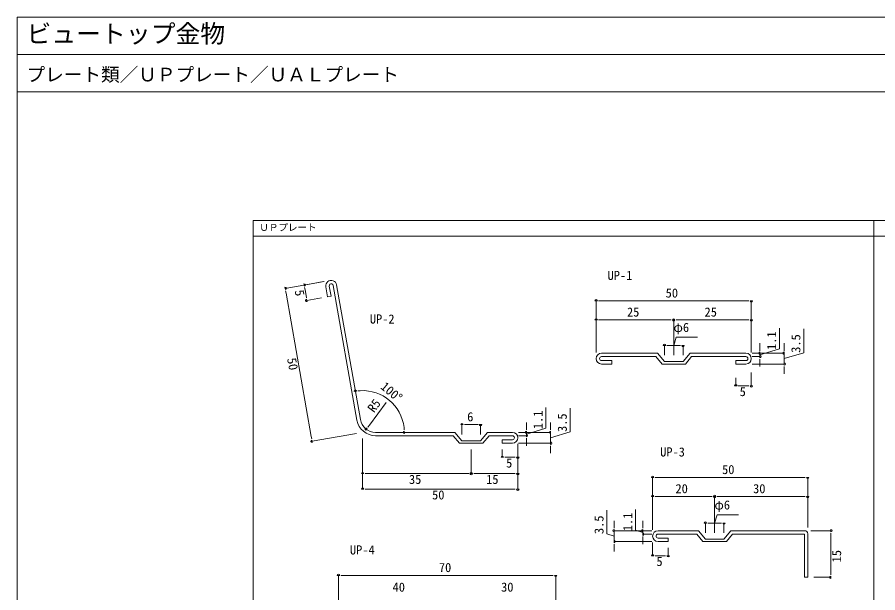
# Model space of a CAD drawing. Units: millimetres on the paper. Extents: x -276 to 276, y -191 to 191.
# Drawn here: x -276 to 1.3, y 5.5 to 191 of the extents above; entities that cross this region are included whole.
import ezdxf
from ezdxf.enums import TextEntityAlignment as Align

# ---------------------------------------------------------------- set-up
doc = ezdxf.new("R2010")
doc.units = ezdxf.units.MM
for name, color, linetype, lineweight in [('0-0_0', 7, 'Continuous', 18), ('0-1_WAKU', 7, 'Continuous', 18), ('0-4_sunpo', 7, 'Continuous', 18), ('0-5_KANAMONO', 4, 'Continuous', 18)]:
    doc.layers.add(name, color=color, linetype=linetype, lineweight=lineweight)
doc.layers.add('0-3_MOJI', color=7, linetype='Continuous')
doc.styles.add('ＭＳ ゴシック', font='')
doc.styles.get('ＭＳ ゴシック').set_extended_font_data('MS Gothic')

msp = doc.modelspace()

# ---------------------------------------------------------------- linework, layer by layer
at = {"layer": '0-0_0'}
for p, q in [((-276.004, 178.993), (275.996, 178.993)), ((-189.732, 104.005), (-189.593, 103.217)), ((-189.524, 102.823), (-189.385, 102.035)), ((-183.605, 105.085), (-183.466, 104.297)), ((-183.396, 103.903), (-183.257, 103.115)), ((-182.806, 100.555), (-182.945, 101.343)), ((-182.598, 99.373), (-182.736, 100.161)), ((-89.847, 99.591), (-89.047, 99.591)), ((-88.647, 99.591), (-87.847, 99.591)), ((-40.247, 99.591), (-41.047, 99.591)), ((-39.047, 99.591), (-39.847, 99.591)), ((-89.847, 93.461), (-89.047, 93.461)), ((-88.647, 93.461), (-87.847, 93.461)), ((-65.247, 93.461), (-66.047, 93.461)), ((-64.847, 93.461), (-64.047, 93.461)), ((-64.047, 93.461), (-64.847, 93.461)), ((-63.647, 93.461), (-62.847, 93.461)), ((-40.247, 93.461), (-41.047, 93.461)), ((-39.047, 93.461), (-39.847, 93.461)), ((-67.847, 85.225), (-67.047, 85.225)), ((-66.647, 85.225), (-65.847, 85.225)), ((-62.247, 85.225), (-63.047, 85.225)), ((-61.047, 85.225), (-61.847, 85.225)), ((-36.681, 83.551), (-36.681, 84.351)), ((-28.86, 83.551), (-28.86, 84.351)), ((-36.681, 82.351), (-36.681, 83.151)), ((-36.681, 82.051), (-36.681, 81.251)), ((-36.681, 80.851), (-36.681, 80.051)), ((-28.86, 82.351), (-28.86, 83.151)), ((-28.86, 79.651), (-28.86, 78.851)), ((-28.86, 78.451), (-28.86, 77.651)), ((-44.847, 72.227), (-44.047, 72.227)), ((-43.647, 72.227), (-42.847, 72.227)), ((-40.247, 72.227), (-41.047, 72.227)), ((-39.047, 72.227), (-39.847, 72.227)), ((-167.44, 70.433), (-166.645, 70.525)), ((-166.248, 70.571), (-165.453, 70.663)), ((-163.71, 57.888), (-163.236, 58.533)), ((-162.999, 58.855), (-162.526, 59.5)), ((-151.312, 58.038), (-151.36, 58.837)), ((-133.108, 59.714), (-132.308, 59.714)), ((-131.908, 59.714), (-131.108, 59.714)), ((-127.508, 59.714), (-128.308, 59.714)), ((-126.308, 59.714), (-127.108, 59.714)), ((-111.943, 58.04), (-111.943, 58.84)), ((-104.132, 58.04), (-104.132, 58.84)), ((-181.119, 55.158), (-181.258, 55.946)), ((-151.241, 56.84), (-151.288, 57.639)), ((-111.943, 56.84), (-111.943, 57.64)), ((-111.943, 56.54), (-111.943, 55.74)), ((-104.132, 56.84), (-104.132, 57.64)), ((-180.911, 53.976), (-181.05, 54.764)), ((-111.943, 55.34), (-111.943, 54.54)), ((-104.132, 54.14), (-104.132, 53.34)), ((-104.132, 52.94), (-104.132, 52.14)), ((-120.108, 49.206), (-119.308, 49.206)), ((-118.908, 49.206), (-118.108, 49.206)), ((-115.508, 49.206), (-116.308, 49.206)), ((-114.308, 49.206), (-115.108, 49.206)), ((-165.108, 43.938), (-164.308, 43.938)), ((-163.908, 43.938), (-163.108, 43.938)), ((-130.508, 43.938), (-131.308, 43.938)), ((-130.108, 43.938), (-129.308, 43.938)), ((-129.308, 43.938), (-130.108, 43.938)), ((-128.908, 43.938), (-128.108, 43.938)), ((-115.508, 43.938), (-116.308, 43.938)), ((-114.308, 43.938), (-115.108, 43.938)), ((-71.665, 42.714), (-70.865, 42.714)), ((-70.465, 42.714), (-69.665, 42.714)), ((-22.065, 42.714), (-22.865, 42.714)), ((-20.865, 42.714), (-21.665, 42.714)), ((-165.108, 38.938), (-164.308, 38.938)), ((-163.908, 38.938), (-163.108, 38.938)), ((-115.508, 38.938), (-116.308, 38.938)), ((-114.308, 38.938), (-115.108, 38.938)), ((-71.665, 36.553), (-70.865, 36.553)), ((-70.465, 36.553), (-69.665, 36.553)), ((-52.065, 36.553), (-52.865, 36.553)), ((-50.865, 36.553), (-51.665, 36.553)), ((-51.665, 36.553), (-50.865, 36.553)), ((-50.465, 36.553), (-49.665, 36.553)), ((-22.065, 36.553), (-22.865, 36.553)), ((-20.865, 36.553), (-21.665, 36.553)), ((-54.665, 28.022), (-53.865, 28.022)), ((-53.465, 28.022), (-52.665, 28.022)), ((-49.065, 28.022), (-49.865, 28.022)), ((-47.865, 28.022), (-48.665, 28.022)), ((-83.697, 26.348), (-83.697, 27.148)), ((-83.697, 25.148), (-83.697, 25.948)), ((-74.433, 26.348), (-74.433, 27.148)), ((-74.433, 25.148), (-74.433, 25.948)), ((-13.82, 25.948), (-13.82, 25.148)), ((-83.697, 22.448), (-83.697, 21.648)), ((-74.433, 24.848), (-74.433, 24.048)), ((-74.433, 23.648), (-74.433, 22.848)), ((-13.82, 24.748), (-13.82, 23.948)), ((-83.697, 21.248), (-83.697, 20.448)), ((-71.665, 17.5), (-70.865, 17.5)), ((-70.465, 17.5), (-69.665, 17.5)), ((-67.065, 17.5), (-67.865, 17.5)), ((-65.865, 17.5), (-66.665, 17.5)), ((-172.867, 11.147), (-172.067, 11.147)), ((-171.667, 11.147), (-170.867, 11.147)), ((-103.267, 11.147), (-104.067, 11.147)), ((-102.067, 11.147), (-102.867, 11.147)), ((-13.82, 11.348), (-13.82, 12.148)), ((-13.82, 10.148), (-13.82, 10.948))]:
    msp.add_line(p, q, dxfattribs=at)
for centre, start, end in [((-189.663, 103.611), 280, 100), ((-183.535, 104.691), 280, 100), ((-182.667, 99.767), 100, 280), ((-89.447, 99.591), 0, 180), ((-39.447, 99.591), 180, 0), ((-89.447, 93.461), 0, 180), ((-64.447, 93.461), 0, 180), ((-64.447, 93.461), 180, 0), ((-39.447, 93.461), 180, 0), ((-67.447, 85.225), 0, 180), ((-61.447, 85.225), 180, 0), ((-36.681, 82.751), 90, 270), ((-36.681, 81.651), 270, 90), ((-28.86, 82.751), 90, 270), ((-28.86, 79.251), 270, 90), ((-44.447, 72.227), 0, 180), ((-39.447, 72.227), 180, 0), ((-167.043, 70.479), 6.58848, 186.58848), ((-163.473, 58.21), 53.69515, 233.69515), ((-132.708, 59.714), 0, 180), ((-126.708, 59.714), 180, 0), ((-151.264, 57.24), 93.41152, 273.41152), ((-111.943, 57.24), 90, 270), ((-111.943, 56.14), 270, 90), ((-104.132, 57.24), 90, 270), ((-180.98, 54.37), 100, 280), ((-104.132, 53.74), 270, 90), ((-119.708, 49.206), 0, 180), ((-114.708, 49.206), 180, 0), ((-164.708, 43.938), 0, 180), ((-129.708, 43.938), 0, 180), ((-129.708, 43.938), 180, 0), ((-114.708, 43.938), 180, 0), ((-71.265, 42.714), 0, 180), ((-21.265, 42.714), 180, 0), ((-164.708, 38.938), 0, 180), ((-114.708, 38.938), 180, 0), ((-71.265, 36.553), 0, 180), ((-51.265, 36.553), 0, 180), ((-51.265, 36.553), 180, 0), ((-21.265, 36.553), 180, 0), ((-54.265, 28.022), 0, 180), ((-48.265, 28.022), 180, 0), ((-83.697, 25.548), 90, 270), ((-74.433, 25.548), 90, 270), ((-13.82, 25.548), 270, 90), ((-83.697, 22.048), 270, 90), ((-74.433, 24.448), 270, 90), ((-71.265, 17.5), 0, 180), ((-66.265, 17.5), 180, 0), ((-172.467, 11.147), 0, 180), ((-102.467, 11.147), 180, 0), ((-13.82, 10.548), 90, 270)]:
    msp.add_arc(centre, 0.4, start, end, dxfattribs=at)
at = {"layer": '0-1_WAKU'}
for p, q in [((-0.004, 125.493), (-0.004, -149.507)), ((-200.004, 120.493), (199.996, 120.493))]:
    msp.add_line(p, q, dxfattribs=at)
for points in [[(275.996, 166.993), (-276.004, 166.993), (-276.004, 190.993), (275.996, 190.993)], [(-276.004, -191.007), (275.996, -191.007), (275.996, 190.993), (-276.004, 190.993)], [(-200.004, -149.507), (199.996, -149.507), (199.996, 125.493), (-200.004, 125.493)]]:
    msp.add_lwpolyline(points, close=True, dxfattribs=at)
at = {"layer": '0-4_sunpo'}
for p, q in [((-177.084, 105.829), (-189.663, 103.611)), ((-177.281, 105.794), (-183.535, 104.691)), ((-183.257, 103.115), (-182.945, 101.343)), ((-189.385, 102.035), (-181.258, 55.946)), ((-177.987, 100.592), (-182.667, 99.767)), ((-89.447, 83.001), (-89.447, 99.591)), ((-87.847, 99.591), (-41.047, 99.591)), ((-39.447, 83.001), (-39.447, 99.591)), ((-89.447, 83.001), (-89.447, 93.461)), ((-66.047, 93.461), (-87.847, 93.461)), ((-64.447, 82.051), (-64.447, 93.461)), ((-64.447, 82.051), (-64.447, 93.461)), ((-62.847, 93.461), (-41.047, 93.461)), ((-39.447, 83.001), (-39.447, 93.461)), ((-67.447, 82.051), (-67.447, 85.225)), ((-65.847, 85.225), (-63.047, 85.225)), ((-61.447, 82.051), (-61.447, 85.225)), ((-36.681, 84.351), (-36.681, 85.951)), ((-28.86, 84.351), (-28.86, 85.951)), ((-39.197, 82.751), (-28.86, 82.751)), ((-39.197, 82.751), (-36.681, 82.751)), ((-39.197, 81.651), (-36.681, 81.651)), ((-36.681, 81.651), (-36.681, 82.751)), ((-36.681, 81.651), (-36.681, 82.751)), ((-28.86, 82.751), (-28.86, 79.251)), ((-28.86, 82.751), (-28.86, 79.251)), ((-39.197, 79.251), (-28.86, 79.251)), ((-36.681, 80.051), (-36.681, 78.451)), ((-28.86, 77.651), (-28.86, 76.051)), ((-39.447, 76.51), (-39.447, 72.227)), ((-44.447, 74.76), (-44.447, 72.227)), ((-42.847, 72.227), (-41.047, 72.227)), ((-157.148, 66.82), (-162.526, 59.5)), ((-132.708, 56.54), (-132.708, 59.714)), ((-131.108, 59.714), (-128.308, 59.714)), ((-126.708, 56.54), (-126.708, 59.714)), ((-111.943, 58.84), (-111.943, 60.44)), ((-104.132, 58.84), (-104.132, 60.44)), ((-166.678, 56.892), (-180.98, 54.37)), ((-114.458, 57.24), (-104.132, 57.24)), ((-114.458, 57.24), (-111.943, 57.24)), ((-114.458, 56.14), (-111.943, 56.14)), ((-111.943, 56.14), (-111.943, 57.24)), ((-111.943, 56.14), (-111.943, 57.24)), ((-104.132, 57.24), (-104.132, 53.74)), ((-104.132, 57.24), (-104.132, 53.74)), ((-164.708, 55.24), (-164.708, 38.938)), ((-164.708, 53.29), (-164.708, 43.938)), ((-114.708, 53.49), (-114.708, 38.938)), ((-114.708, 53.49), (-114.708, 49.206)), ((-114.708, 53.29), (-114.708, 43.938)), ((-114.458, 53.74), (-104.132, 53.74)), ((-111.943, 54.54), (-111.943, 52.94)), ((-129.708, 51.691), (-129.708, 43.938)), ((-129.708, 51.691), (-129.708, 43.938)), ((-119.708, 51.74), (-119.708, 49.206)), ((-104.132, 52.14), (-104.132, 50.54)), ((-118.108, 49.206), (-116.308, 49.206)), ((-131.308, 43.938), (-163.108, 43.938)), ((-116.308, 43.938), (-128.108, 43.938)), ((-71.265, 25.798), (-71.265, 42.714)), ((-69.665, 42.714), (-22.865, 42.714)), ((-21.265, 26.548), (-21.265, 42.714)), ((-116.308, 38.938), (-163.108, 38.938)), ((-71.265, 25.798), (-71.265, 36.553)), ((-69.665, 36.553), (-52.865, 36.553)), ((-51.265, 24.848), (-51.265, 36.553)), ((-51.265, 24.848), (-51.265, 36.553)), ((-49.665, 36.553), (-22.865, 36.553)), ((-21.265, 26.548), (-21.265, 36.553)), ((-83.697, 27.148), (-83.697, 28.748)), ((-74.433, 27.148), (-74.433, 28.748)), ((-54.265, 24.848), (-54.265, 28.022)), ((-52.665, 28.022), (-49.865, 28.022)), ((-48.265, 24.848), (-48.265, 28.022)), ((-71.515, 25.548), (-83.697, 25.548)), ((-83.697, 22.048), (-83.697, 25.548)), ((-83.697, 22.048), (-83.697, 25.548)), ((-71.515, 25.548), (-74.433, 25.548)), ((-74.433, 24.448), (-74.433, 25.548)), ((-74.433, 24.448), (-74.433, 25.548)), ((-20.265, 25.548), (-13.82, 25.548)), ((-71.515, 24.448), (-74.433, 24.448)), ((-74.433, 22.848), (-74.433, 21.248)), ((-13.82, 23.948), (-13.82, 12.148)), ((-71.515, 22.048), (-83.697, 22.048)), ((-83.697, 20.448), (-83.697, 18.848)), ((-71.265, 21.798), (-71.265, 17.5)), ((-66.265, 20.048), (-66.265, 17.5)), ((-67.865, 17.5), (-69.665, 17.5)), ((-172.467, -4.686), (-172.467, 11.147)), ((-170.867, 11.147), (-104.067, 11.147)), ((-102.467, -5.886), (-102.467, 11.147)), ((-19.265, 10.548), (-13.82, 10.548))]:
    msp.add_line(p, q, dxfattribs=at)
for points in [[(-36.681, 82.201), (-30.381, 84.091), (-30.381, 90.765)], [(-28.86, 81.001), (-22.56, 82.891), (-22.56, 90.56)], [(-64.447, 85.225), (-63.659, 87.85), (-56.802, 87.85)], [(-111.943, 56.69), (-105.643, 58.58), (-105.643, 65.254)], [(-104.132, 55.49), (-97.832, 57.38), (-97.832, 65.049)], [(-83.697, 23.798), (-85.997, 24.488), (-85.997, 32.157)], [(-74.433, 24.998), (-76.733, 25.688), (-76.733, 32.362)], [(-51.265, 28.022), (-50.478, 30.647), (-43.621, 30.647)]]:
    msp.add_lwpolyline(points, dxfattribs=at)
msp.add_arc((-164.708, 57.24), 13.444, 6.82304, 93.17696, dxfattribs=at)
at = {"layer": '0-5_KANAMONO'}
for p, q in [((-174.17, 104.566), (-166.52, 61.18)), ((-165.437, 61.371), (-173.087, 104.757)), ((-58.682, 81.651), (-41.197, 81.651)), ((-123.943, 56.14), (-116.458, 56.14)), ((-69.515, 24.448), (-57.03, 24.448))]:
    msp.add_line(p, q, dxfattribs=at)
for points in [[(-176.534, 104.149), (-175.969, 100.948), (-174.886, 101.139), (-175.45, 104.34)], [(-41.197, 82.751), (-59.197, 82.751), (-61.447, 80.051), (-67.447, 80.051), (-69.697, 82.751), (-87.697, 82.751)], [(-87.697, 81.651), (-70.212, 81.651), (-68.212, 79.251), (-60.682, 79.251), (-58.682, 81.651)], [(-87.697, 79.251), (-84.447, 79.251), (-84.447, 80.351), (-87.697, 80.351)], [(-41.197, 80.351), (-44.447, 80.351), (-44.447, 79.251), (-41.197, 79.251)], [(-116.458, 57.24), (-124.458, 57.24), (-126.708, 54.54), (-132.708, 54.54), (-134.958, 57.24), (-160.513, 57.24)], [(-160.513, 56.14), (-135.473, 56.14), (-133.473, 53.74), (-125.943, 53.74), (-123.943, 56.14)], [(-116.458, 54.84), (-119.708, 54.84), (-119.708, 53.74), (-116.458, 53.74)], [(-22.265, 25.548), (-46.015, 25.548), (-48.265, 22.848), (-54.265, 22.848), (-56.515, 25.548), (-69.515, 25.548)], [(-69.515, 22.048), (-66.265, 22.048), (-66.265, 23.148), (-69.515, 23.148)], [(-57.03, 24.448), (-55.03, 22.048), (-47.5, 22.048), (-45.5, 24.448), (-22.365, 24.448), (-22.365, 10.548), (-21.265, 10.548), (-21.265, 24.548)]]:
    msp.add_lwpolyline(points, dxfattribs=at)
for centre, radius, start, end in [((-174.81, 104.453), 1.75, 10, 190), ((-174.81, 104.453), 0.65, 10, 190), ((-87.697, 81.001), 1.75, 90, 270), ((-87.697, 81.001), 0.65, 90, 270), ((-41.197, 81.001), 1.75, 270, 90), ((-41.197, 81.001), 0.65, 270, 90), ((-160.513, 62.24), 6.1, 190, 270), ((-160.513, 62.24), 5, 190, 270), ((-116.458, 55.49), 1.75, 270, 90), ((-116.458, 55.49), 0.65, 270, 90), ((-69.515, 23.798), 1.75, 90, 270), ((-22.265, 24.548), 1, 0, 90), ((-69.515, 23.798), 0.65, 90, 270)]:
    msp.add_arc(centre, radius, start, end, dxfattribs=at)

# ---------------------------------------------------------------- texts
at = {"layer": '0-1_WAKU', "style": 'ＭＳ ゴシック'}
for s, height, p in [('ビュートップ金物', 5.865, (-273.004, 180.993)), ('プレート類／ＵＰプレート／ＵＡＬプレート', 4.399, (-273.004, 168.993))]:
    msp.add_text(s, height=height, dxfattribs=at).set_placement(p, align=Align.BOTTOM_LEFT)
at = {"layer": '0-3_MOJI', "style": 'ＭＳ ゴシック'}
for s, height, p in [('ＵＰプレート', 2.199, (-198.004, 121.493)), ('UP-1', 2.933, (-85.773, 105.459)), ('UP-2', 2.933, (-162.386, 91.423)), ('UP-3', 2.933, (-68.832, 48.582)), ('UP-4', 2.933, (-168.793, 17.014))]:
    msp.add_text(s, height=height, dxfattribs=at).set_placement(p, align=Align.BOTTOM_LEFT)
at = {"layer": '0-4_sunpo', "style": 'ＭＳ ゴシック'}
for s, rotation, p in [('5', 280, (-187.456, 102.74)), ('1.1', 90, (-30.581, 83.783)), ('3.5', 90, (-22.76, 82.868)), ('50', 280, (-189.911, 80.831)), ('100°', 320, (-159.718, 70.863)), ('R5', 53.695, (-160.324, 62.834)), ('1.1', 90, (-105.843, 58.272)), ('3.5', 90, (-98.032, 57.356)), ('1.1', 90, (-76.933, 25.38)), ('3.5', 90, (-86.197, 24.464)), ('15', 90, (-9.62, 15.347))]:
    msp.add_text(s, height=2.933, rotation=rotation, dxfattribs=at).set_placement(p, align=Align.BOTTOM_LEFT)
for s, p in [('50', (-67.056, 99.791)), ('25', (-79.515, 93.661)), ('25', (-54.515, 93.661)), ('φ6', (-64.515, 88.7)), ('5', (-43.206, 68.027)), ('6', (-131.008, 59.914)), ('5', (-118.467, 45.006)), ('50', (-48.874, 42.914)), ('35', (-149.767, 39.738)), ('15', (-124.909, 39.738)), ('20', (-63.885, 36.753)), ('30', (-38.874, 36.753)), ('50', (-142.317, 34.738)), ('φ6', (-51.334, 31.496)), ('5', (-70.024, 13.3)), ('70', (-140.127, 11.347)), ('40', (-155.046, 5.026)), ('30', (-120.076, 5.026))]:
    msp.add_text(s, height=2.933, dxfattribs=at).set_placement(p, align=Align.BOTTOM_LEFT)

doc.saveas('drawing.dxf')
